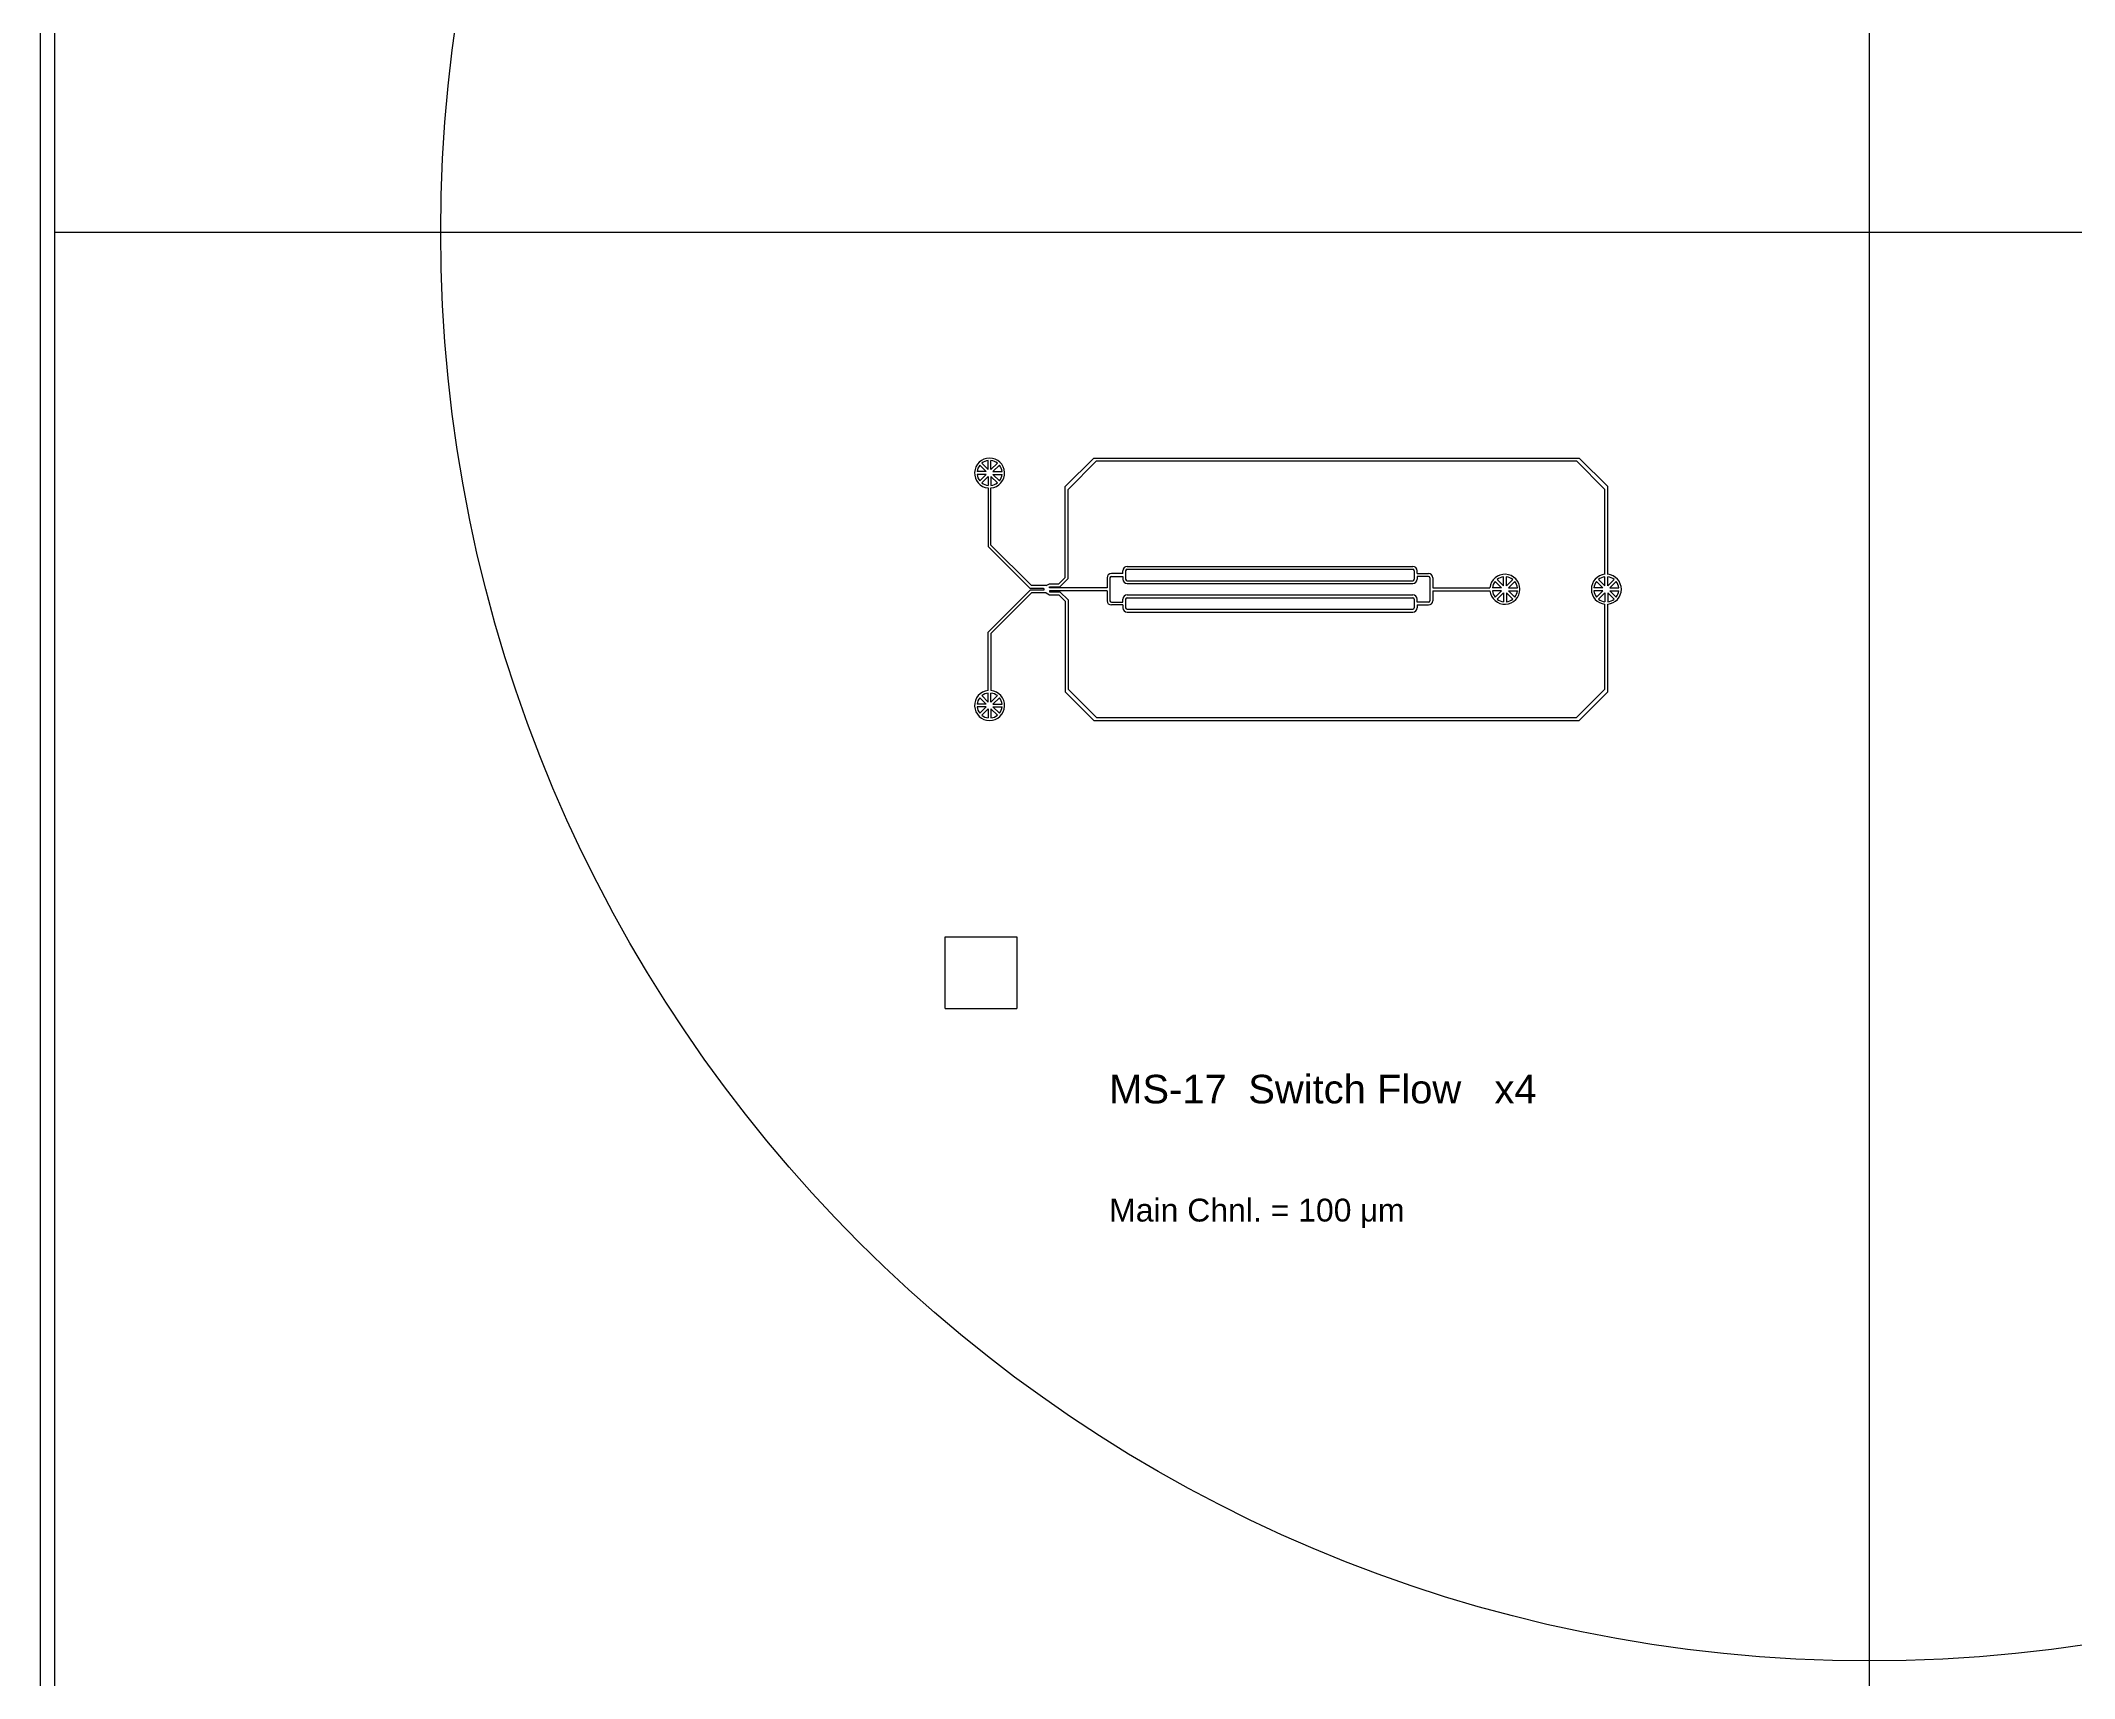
# Model space of a CAD drawing. Header units: millimetres. Extents: x 0 to 225000, y 0 to 300000.
# Drawn here: x 82659 to 153830, y 59715 to 117019 of the extents above; entities that cross this region are included whole.
import ezdxf

# ---------------------------------------------------------------- set-up
doc = ezdxf.new("R2010")
doc.units = ezdxf.units.MM
doc.layers.add('CLEAR', color=150, linetype='Continuous')
doc.layers.add('MASK', color=10, linetype='Continuous')
doc.styles.get("Standard").update_dxf_attribs({"font": 'arial.ttf'})

msp = doc.modelspace()

# ---------------------------------------------------------------- linework, layer by layer
for p, q in [((146659, 46823), (146659, 173823)), ((83159, 110323), (210159, 110323))]:
    msp.add_line(p, q)
msp.add_circle((146659, 110323), 50000)
at = {"layer": 'CLEAR'}
for p, q in [((82659, 46323), (82659, 174323)), ((83159, 46823), (83159, 173823)), ((119512, 102414), (118512, 101414)), ((119612, 102314), (118612, 101314)), ((119512, 102414), (136502, 102414)), ((119612, 102314), (136402, 102314)), ((137402, 101314), (136402, 102314)), ((137502, 101414), (136502, 102414)), ((115817, 101367), (115817, 99325)), ((115917, 99367), (115917, 101367)), ((118512, 98237), (118512, 101414)), ((118612, 98195), (118612, 101314)), ((137402, 98345), (137402, 101314)), ((137502, 98345), (137502, 101414)), ((117289, 97853), (115817, 99325)), ((117331, 97953), (115917, 99367)), ((118288, 98013), (118512, 98237)), ((119979, 98223), (119979, 97873)), ((120079, 98223), (120079, 97423)), ((120529, 98373), (120129, 98373)), ((120129, 98273), (120529, 98273)), ((120529, 98373), (120529, 98473)), ((120529, 98273), (120529, 98173)), ((120629, 98473), (120629, 98173)), ((120679, 98623), (130679, 98623)), ((120679, 98523), (130679, 98523)), ((130729, 98473), (130729, 98173)), ((130829, 98373), (130829, 98473)), ((130829, 98373), (131229, 98373)), ((130829, 98273), (130829, 98173)), ((131229, 98273), (130829, 98273)), ((131279, 98223), (131280, 97423)), ((131379, 98223), (131379, 97873)), ((117289, 97793), (115817, 96320)), ((117331, 97693), (115917, 96278)), ((117749, 97853), (117289, 97853)), ((117749, 97793), (117289, 97793)), ((117849, 97953), (117331, 97953)), ((117849, 97693), (117331, 97693)), ((117779, 97838), (117749, 97853)), ((117779, 97808), (117749, 97793)), ((117779, 97808), (117779, 97838)), ((117849, 97953), (117969, 98013)), ((117849, 97693), (117969, 97633)), ((117969, 98013), (118288, 98013)), ((117969, 97873), (117969, 97913)), ((117969, 97913), (118329, 97913)), ((119979, 97873), (117969, 97873)), ((117969, 97773), (117969, 97733)), ((119979, 97773), (117969, 97773)), ((117969, 97733), (118329, 97733)), ((117969, 97633), (118288, 97633)), ((118288, 97633), (118512, 97408)), ((118329, 97913), (118612, 98195)), ((118329, 97733), (118612, 97450)), ((119979, 97773), (119979, 97423)), ((120679, 98123), (130679, 98123)), ((120679, 98023), (130679, 98023)), ((120679, 97623), (130680, 97623)), ((120679, 97523), (130679, 97523)), ((131379, 97873), (133379, 97873)), ((131379, 97773), (131380, 97423)), ((131379, 97773), (133379, 97773)), ((118512, 97408), (118512, 94231)), ((118612, 97450), (118612, 94331)), ((120129, 97373), (120529, 97373)), ((120529, 97273), (120129, 97273)), ((120529, 97373), (120529, 97473)), ((120529, 97273), (120529, 97173)), ((120629, 97473), (120629, 97173)), ((120679, 97123), (130679, 97123)), ((120679, 97023), (130679, 97023)), ((130730, 97473), (130730, 97173)), ((130830, 97373), (130830, 97473)), ((131230, 97373), (130830, 97373)), ((130830, 97273), (130830, 97173)), ((130830, 97273), (131230, 97273)), ((137402, 94331), (137402, 97300)), ((137502, 94231), (137502, 97300)), ((115817, 94278), (115817, 96320)), ((115917, 96278), (115917, 94278)), ((118512, 94231), (119512, 93231)), ((118612, 94331), (119612, 93331)), ((136402, 93331), (137402, 94331)), ((136502, 93231), (137502, 94231)), ((119612, 93331), (136402, 93331)), ((119512, 93231), (136502, 93231)), ((114317, 83158), (114317, 85658)), ((114317, 85658), (116817, 85658)), ((116817, 85658), (116817, 83158)), ((114317, 83158), (116817, 83158))]:
    msp.add_line(p, q, dxfattribs=at)
for centre, radius, start, end in [((115867, 101889), 525, 275.46502, 264.53498), ((120129, 98223), 150, 90, 180), ((120129, 98223), 50, 90, 180), ((120679, 98473), 150, 90, 180), ((120679, 98473), 50, 90, 180), ((130679, 98473), 150, 0, 90), ((130679, 98473), 50, 0, 90), ((131229, 98223), 150, 0, 90), ((131229, 98223), 50, 0, 90), ((133902, 97823), 525, 185.46502, 174.53498), ((137452, 97823), 525, 95.46502, 264.53498), ((137452, 97823), 525, 275.46502, 84.53498), ((120679, 98173), 150, 180, 270), ((120679, 97473), 150, 90, 180), ((120679, 98173), 50, 180, 270), ((120679, 97473), 50, 90, 180), ((130679, 98173), 50, 270, 0), ((130679, 98173), 150, 270, 0), ((130680, 97473), 150, 0, 90), ((130680, 97473), 50, 0, 90), ((120129, 97423), 150, 180, 270), ((120129, 97423), 50, 180, 270), ((120679, 97173), 150, 180, 270), ((120679, 97173), 50, 180, 270), ((130680, 97173), 50, 270, 0), ((130680, 97173), 150, 270, 0), ((131230, 97423), 50, 270, 0), ((131230, 97423), 150, 270, 0), ((115867, 93756), 525, 95.46502, 84.53498)]:
    msp.add_arc(centre, radius, start, end, dxfattribs=at)
at = {"layer": 'MASK'}
for p, q in [((115746, 101939), (115430, 101939)), ((115746, 101839), (115430, 101839)), ((115746, 101939), (115523, 102163)), ((115746, 101839), (115523, 101616)), ((115817, 102010), (115593, 102233)), ((115817, 102010), (115817, 102326)), ((115916, 102010), (115916, 102326)), ((115916, 102010), (116140, 102233)), ((115987, 101939), (116210, 102163)), ((115987, 101939), (116303, 101939)), ((115987, 101839), (116210, 101616)), ((115987, 101839), (116303, 101839)), ((115817, 101769), (115593, 101545)), ((115817, 101769), (115817, 101453)), ((115916, 101769), (116140, 101545)), ((115916, 101769), (115916, 101453)), ((133852, 97943), (133852, 98259)), ((133952, 97943), (133952, 98259)), ((137402, 97943), (137402, 98259)), ((137502, 97943), (137502, 98259)), ((133782, 97872), (133466, 97872)), ((133782, 97773), (133466, 97773)), ((133782, 97872), (133558, 98096)), ((133782, 97773), (133558, 97549)), ((133852, 97943), (133629, 98166)), ((133852, 97702), (133629, 97479)), ((133852, 97702), (133852, 97386)), ((133952, 97943), (134175, 98166)), ((133952, 97702), (134175, 97479)), ((133952, 97702), (133952, 97386)), ((134023, 97872), (134246, 98096)), ((134023, 97872), (134338, 97872)), ((134023, 97773), (134246, 97549)), ((134023, 97773), (134338, 97773)), ((137332, 97872), (137016, 97872)), ((137332, 97773), (137016, 97773)), ((137332, 97872), (137108, 98096)), ((137332, 97773), (137108, 97549)), ((137402, 97943), (137179, 98166)), ((137402, 97702), (137179, 97479)), ((137402, 97702), (137402, 97386)), ((137502, 97943), (137725, 98166)), ((137502, 97702), (137725, 97479)), ((137502, 97702), (137502, 97386)), ((137573, 97872), (137796, 98096)), ((137573, 97872), (137888, 97872)), ((137573, 97773), (137796, 97549)), ((137573, 97773), (137888, 97773)), ((115746, 93806), (115523, 94029)), ((115817, 93876), (115593, 94100)), ((115817, 93876), (115817, 94192)), ((115916, 93876), (115916, 94192)), ((115916, 93876), (116140, 94100)), ((115987, 93806), (116210, 94029)), ((115746, 93806), (115430, 93806)), ((115746, 93706), (115430, 93706)), ((115746, 93706), (115523, 93482)), ((115817, 93635), (115593, 93412)), ((115817, 93635), (115817, 93319)), ((115916, 93635), (116140, 93412)), ((115916, 93635), (115916, 93319)), ((115987, 93806), (116303, 93806)), ((115987, 93706), (116210, 93482)), ((115987, 93706), (116303, 93706))]:
    msp.add_line(p, q, dxfattribs=at)
for centre, start, end in [((115867, 101889), 141.52417, 173.47583), ((115867, 101889), 186.52417, 218.47583), ((115867, 101889), 96.52417, 128.47583), ((115867, 101889), 51.52417, 83.47583), ((115867, 101889), 6.52417, 38.47583), ((115867, 101889), 321.52417, 353.47583), ((115867, 101889), 231.52417, 263.47583), ((115867, 101889), 276.52417, 308.47583), ((133902, 97823), 96.52417, 128.47583), ((133902, 97823), 51.52417, 83.47583), ((137452, 97823), 96.52417, 128.47583), ((137452, 97823), 51.52417, 83.47583), ((133902, 97823), 141.52417, 173.47583), ((133902, 97823), 186.52417, 218.47583), ((133902, 97823), 6.52417, 38.47583), ((133902, 97823), 321.52417, 353.47583), ((137452, 97823), 141.52417, 173.47583), ((137452, 97823), 186.52417, 218.47583), ((137452, 97823), 6.52417, 38.47583), ((137452, 97823), 321.52417, 353.47583), ((133902, 97823), 231.52417, 263.47583), ((133902, 97823), 276.52417, 308.47583), ((137452, 97823), 231.52417, 263.47583), ((137452, 97823), 276.52417, 308.47583), ((115867, 93756), 141.52417, 173.47583), ((115867, 93756), 96.52417, 128.47583), ((115867, 93756), 51.52417, 83.47583), ((115867, 93756), 6.52417, 38.47583), ((115867, 93756), 186.52417, 218.47583), ((115867, 93756), 231.52417, 263.47583), ((115867, 93756), 276.52417, 308.47583), ((115867, 93756), 321.52417, 353.47583)]:
    msp.add_arc(centre, 439, start, end, dxfattribs=at)

# ---------------------------------------------------------------- texts
at = {"layer": 'CLEAR', "insert": (120053, 78154), "char_height": 280, "attachment_point": 4}
msp.add_mtext_dynamic_manual_height_columns('{\\H3.5714x;MS-17^I Switch Flow   x4\\P\\H0.8x;  \\P\\H0.50001x; \\H1.9999x;\\PMain Chnl. = 100 \\fSymbol|b0|i0|c2|p18;m\\fArial|b0|i0|c0|p34;m}', width=14894.52, gutter_width=12.5, heights=[7482], dxfattribs=at)

doc.saveas('drawing.dxf')
